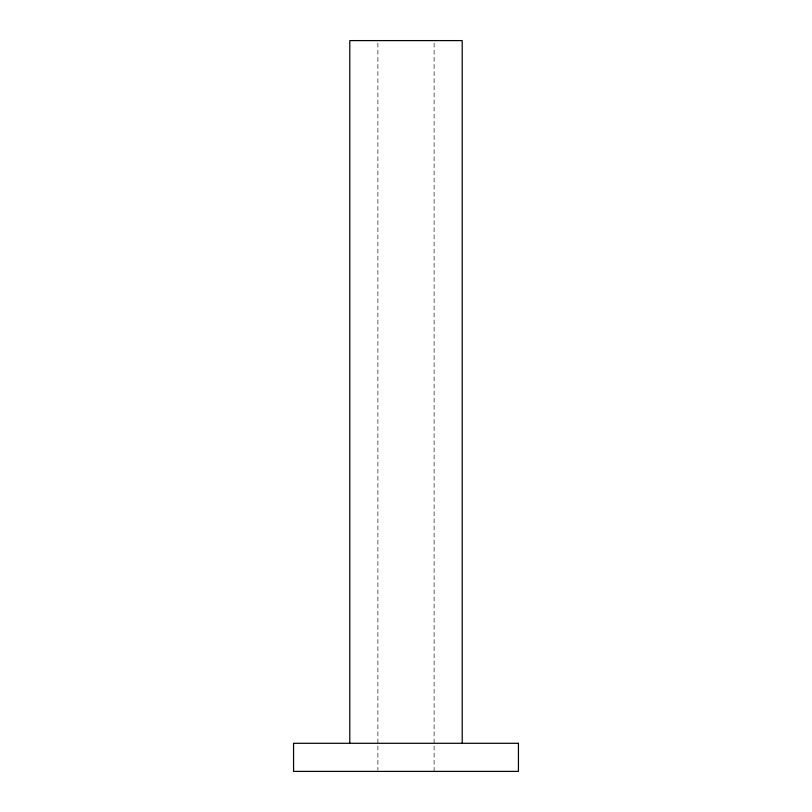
<?xml version="1.0" encoding="UTF-8"?>
<svg xmlns="http://www.w3.org/2000/svg" width="812" height="812" viewBox="0 0 812 812"><rect width="100%" height="100%" fill="white"/><g stroke="black" fill="none" stroke-linecap="round" stroke-linejoin="round"><path stroke-width="0.61" stroke-dasharray="4.06 3.04" d="M434.105 43.137L434.105 771.4M377.895 43.137L377.895 770.131"/><path stroke-width="1.22" d="M462.211 743.295L462.211 40.6L349.789 40.6L349.789 743.295M518.432 743.295L293.568 743.295L293.568 771.4L518.432 771.4L518.432 743.295"/></g></svg>
